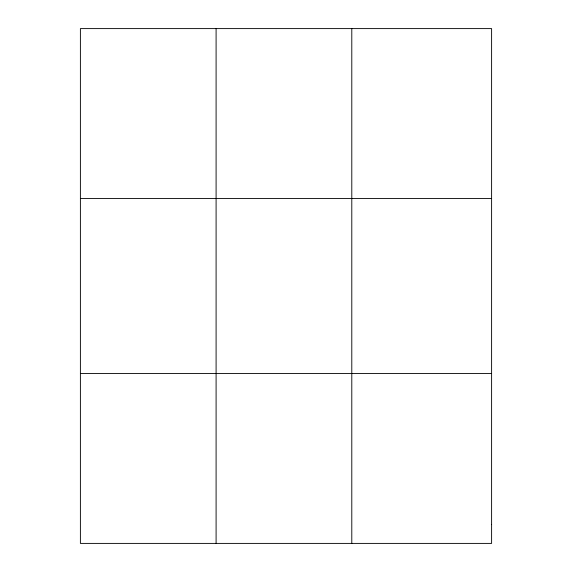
<?xml version="1.0" encoding="UTF-8"?>
<svg xmlns="http://www.w3.org/2000/svg" width="572" height="572" viewBox="0 0 572 572"><rect width="100%" height="100%" fill="white"/><g stroke="black" fill="none" stroke-linecap="round" stroke-linejoin="round"><path stroke-width="0.86" d="M216.094 28.6L216.094 543.4M351.794 28.6L351.794 543.4M80.395 198.484L491.605 198.484M80.395 373.516L491.605 373.516M491.605 524.524L491.605 543.4L80.395 543.4L80.395 28.6L491.605 28.6L491.605 524.524"/></g></svg>
